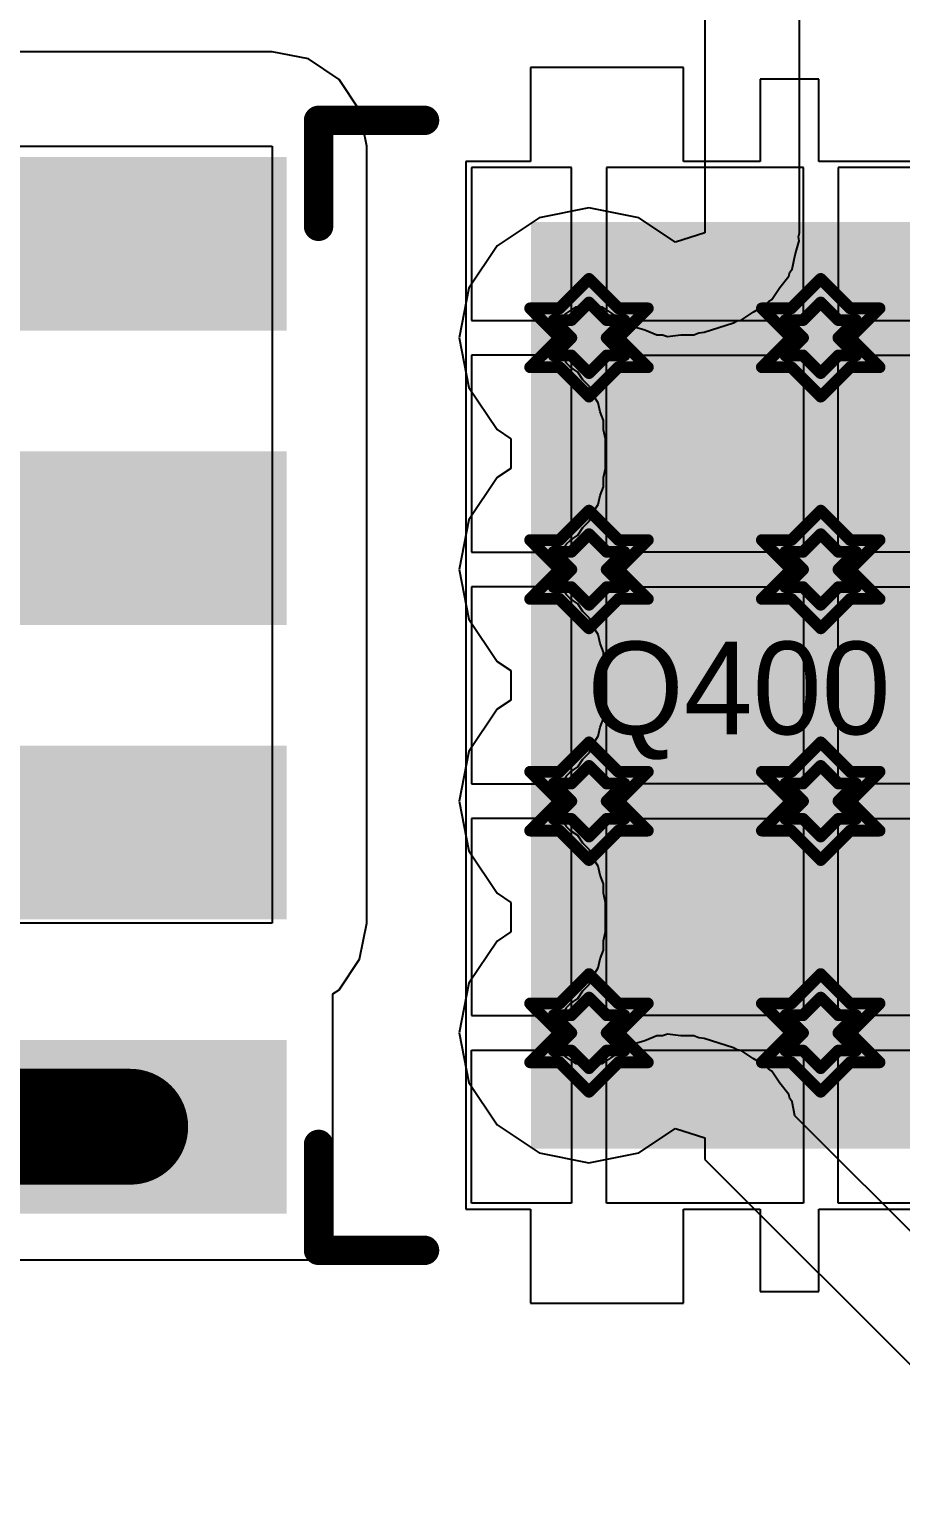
# Model space of a CAD drawing. Header units: millimetres. Extents: x 5 to 399, y 5 to 287.
# Drawn here: x 167.8 to 171.56, y 122.14 to 128.44 of the extents above; entities that cross this region are included whole.
import ezdxf

# ---------------------------------------------------------------- set-up
doc = ezdxf.new("R2010")
doc.units = ezdxf.units.MM
for name, color, linetype in [('DrillDrawing', 1, 'Continuous'), ('MidLayer2', 76, 'Continuous'), ('TopLayer', 1, 'Continuous'), ('TopOverlay', 2, 'Continuous'), ('TopPaste', 8, 'Continuous'), ('TopSolder', 216, 'Continuous')]:
    doc.layers.add(name, color=color, linetype=linetype)

# ---------------------------------------------------------------- blocks, each defined once
blk = doc.blocks.new('PQFN_8_MULTI_209')
at = {"layer": 'TopLayer'}
for p, q in [((-2.2606, 0.7874), (-2.2605, -0.5079)), ((2.2606, -0.508), (2.2606, 0.7874)), ((-2.2605, -0.5079), (-2.6162, -0.5079)), ((-2.6162, -0.5079), (-2.6162, -0.762)), ((2.6162, -0.508), (2.2606, -0.508)), ((2.6162, -0.762), (2.6162, -0.508)), ((-2.6162, -0.762), (-2.2605, -0.762)), ((-2.2605, -0.762), (-2.2605, -1.0922)), ((2.2606, -1.0922), (2.2606, -0.762)), ((2.2606, -0.762), (2.6162, -0.762)), ((-2.2605, -1.0922), (-2.667, -1.0922)), ((-2.667, -1.0922), (-2.667, -1.7526)), ((2.667, -1.0922), (2.2606, -1.0922)), ((2.667, -1.7526), (2.667, -1.0922)), ((-2.667, -1.7526), (-2.2605, -1.7526)), ((-2.2605, -1.7526), (-2.2605, -2.032)), ((2.2605, -2.032), (2.2605, -1.7526)), ((2.2605, -1.7526), (2.667, -1.7526)), ((-2.2605, -2.032), (2.2605, -2.032))]:
    blk.add_line(p, q, dxfattribs=at)
for points in [[(-2, -1.75), (2, -1.75), (-2, 1.75), (2, 1.75)], [(-2.23, -4.1048), (-1.58, -4.1048), (-2.23, -2.8548), (-1.58, -2.8548)], [(-0.96, -4.1048), (-0.31, -4.1048), (-0.96, -2.8548), (-0.31, -2.8548)], [(0.31, -4.1048), (0.96, -4.1048), (0.31, -2.8548), (0.96, -2.8548)], [(2.23, -2.8548), (1.58, -2.8548), (2.23, -4.1048), (1.58, -4.1048)]]:
    blk.add_solid(points, dxfattribs=at)
at = {"layer": 'TopOverlay', "const_width": 0.127}
for points in [[(-2.4384, -2.667), (-2.4384, -2.2098)], [(2.4384, -2.667), (2.4384, -2.2098)], [(-1.9812, -2.667), (-2.4384, -2.667)], [(2.4384, -2.667), (1.9812, -2.667)]]:
    blk.add_lwpolyline(points, dxfattribs=at)
at = {"layer": 'TopOverlay', "const_width": 0.0635}
for points in [[(-2.4701, -2.2098, 1), (-2.4066, -2.2098, 1)], [(2.4066, -2.2098, 1), (2.4701, -2.2098, 1)], [(-2.4701, -2.667, 1), (-2.4066, -2.667, 1)], [(-2.4701, -2.667, 1), (-2.4066, -2.667, 1)], [(-2.013, -2.667, 1), (-1.9494, -2.667, 1)], [(1.9494, -2.667, 1), (2.013, -2.667, 1)], [(2.4066, -2.667, 1), (2.4701, -2.667, 1)], [(2.4066, -2.667, 1), (2.4701, -2.667, 1)]]:
    blk.add_lwpolyline(points, format="xyb", close=True, dxfattribs=at)
at = {"layer": 'TopPaste'}
for p, q in [((-2.2352, 0.425), (-2.2352, -0.425)), ((-1.575, -0.425), (-1.575, 0.425)), ((-1.425, -0.425), (-1.425, 0.425)), ((-0.575, 0.425), (-0.575, -0.425)), ((-0.425, -0.425), (-0.425, 0.425)), ((0.425, 0.425), (0.425, -0.425)), ((0.575, -0.425), (0.575, 0.425)), ((1.425, 0.425), (1.425, -0.425)), ((1.575, -0.425), (1.575, 0.425)), ((2.2352, 0.425), (2.2352, -0.425)), ((-2.2352, -0.425), (-1.575, -0.425)), ((-0.575, -0.425), (-1.425, -0.425)), ((0.425, -0.425), (-0.425, -0.425)), ((1.425, -0.425), (0.575, -0.425)), ((2.2352, -0.425), (1.575, -0.425)), ((-1.575, -0.575), (-2.2352, -0.575)), ((-2.2352, -0.575), (-2.2352, -1.425)), ((-1.575, -1.425), (-1.575, -0.575)), ((-1.425, -0.575), (-0.575, -0.575)), ((-1.425, -1.425), (-1.425, -0.575)), ((-0.575, -0.575), (-0.575, -1.425)), ((-0.425, -0.575), (0.425, -0.575)), ((-0.425, -1.425), (-0.425, -0.575)), ((0.425, -0.575), (0.425, -1.425)), ((0.575, -0.575), (1.425, -0.575)), ((0.575, -1.425), (0.575, -0.575)), ((1.425, -0.575), (1.425, -1.425)), ((1.575, -1.425), (1.575, -0.575)), ((1.575, -0.575), (2.2352, -0.575)), ((2.2352, -0.575), (2.2352, -1.425)), ((-2.2352, -1.425), (-1.575, -1.425)), ((-0.575, -1.425), (-1.425, -1.425)), ((0.425, -1.425), (-0.425, -1.425)), ((1.425, -1.425), (0.575, -1.425)), ((2.2352, -1.425), (1.575, -1.425)), ((-1.575, -1.575), (-2.2352, -1.575)), ((-2.2352, -1.575), (-2.2352, -2.0066)), ((-1.575, -2.0066), (-1.575, -1.575)), ((-0.575, -1.575), (-1.425, -1.575)), ((-1.425, -1.575), (-1.425, -2.0066)), ((-0.575, -2.0066), (-0.575, -1.575)), ((0.425, -1.575), (-0.425, -1.575)), ((-0.425, -1.575), (-0.425, -2.0066)), ((0.425, -2.0066), (0.425, -1.575)), ((1.425, -1.575), (0.575, -1.575)), ((0.575, -1.575), (0.575, -2.0066)), ((1.425, -2.0066), (1.425, -1.575)), ((1.575, -2.0066), (1.575, -1.575)), ((1.575, -1.575), (2.2352, -1.575)), ((2.2352, -1.575), (2.2352, -2.0066)), ((-2.2352, -2.0066), (-1.575, -2.0066)), ((-1.425, -2.0066), (-0.575, -2.0066)), ((-0.425, -2.0066), (0.425, -2.0066)), ((0.575, -2.0066), (1.425, -2.0066)), ((2.2352, -2.0066), (1.575, -2.0066))]:
    blk.add_line(p, q, dxfattribs=at)
for points in [[(-2.2, -4.0748), (-1.61, -4.0748), (-2.2, -2.8848), (-1.61, -2.8848)], [(-0.93, -4.0748), (-0.34, -4.0748), (-0.93, -2.8848), (-0.34, -2.8848)], [(0.34, -4.0748), (0.93, -4.0748), (0.34, -2.8848), (0.93, -2.8848)], [(2.2, -2.8848), (1.61, -2.8848), (2.2, -4.0748), (1.61, -4.0748)]]:
    blk.add_solid(points, dxfattribs=at)
at = {"layer": 'TopSolder'}
for points in [[(-2, -1.75), (2, -1.75), (-2, 1.75), (2, 1.75)], [(-2.28, -4.1548), (-1.53, -4.1548), (-2.28, -2.8048), (-1.53, -2.8048)], [(-1.01, -4.1548), (-0.26, -4.1548), (-1.01, -2.8048), (-0.26, -2.8048)], [(0.26, -4.1548), (1.01, -4.1548), (0.26, -2.8048), (1.01, -2.8048)], [(2.28, -2.8048), (1.53, -2.8048), (2.28, -4.1548), (1.53, -4.1548)]]:
    blk.add_solid(points, dxfattribs=at)

msp = doc.modelspace()

# ---------------------------------------------------------------- linework, layer by layer
at = {"layer": 'DrillDrawing', "const_width": 0.0508}
for points in [[(170.0854, 127.2382), (170.2124, 127.3652)], [(170.2124, 127.3652), (170.3394, 127.2382)], [(171.0854, 127.2382), (171.2124, 127.3652)], [(171.2124, 127.3652), (171.3394, 127.2382)], [(169.9584, 127.2382), (170.0854, 127.1112)], [(169.9584, 127.2382), (170.0854, 127.2382)], [(170.1362, 127.1874), (170.2124, 127.2636)], [(170.2124, 127.2636), (170.2886, 127.1874)], [(170.3394, 127.2382), (170.4664, 127.2382)], [(170.3394, 127.1112), (170.4664, 127.2382)], [(170.9584, 127.2382), (171.0854, 127.1112)], [(170.9584, 127.2382), (171.0854, 127.2382)], [(171.1362, 127.1874), (171.2124, 127.2636)], [(171.2124, 127.2636), (171.2886, 127.1874)], [(171.3394, 127.2382), (171.4664, 127.2382)], [(171.3394, 127.1112), (171.4664, 127.2382)], [(170.06, 127.1874), (170.1362, 127.1112)], [(170.06, 127.1874), (170.1362, 127.1874)], [(170.2886, 127.1874), (170.3648, 127.1874)], [(170.2886, 127.1112), (170.3648, 127.1874)], [(171.06, 127.1874), (171.1362, 127.1112)], [(171.06, 127.1874), (171.1362, 127.1874)], [(171.2886, 127.1874), (171.3648, 127.1874)], [(171.2886, 127.1112), (171.3648, 127.1874)], [(169.9584, 126.9842), (170.0854, 127.1112)], [(170.06, 127.035), (170.1362, 127.1112)], [(170.2886, 127.1112), (170.3648, 127.035)], [(170.3394, 127.1112), (170.4664, 126.9842)], [(170.9584, 126.9842), (171.0854, 127.1112)], [(171.06, 127.035), (171.1362, 127.1112)], [(171.2886, 127.1112), (171.3648, 127.035)], [(171.3394, 127.1112), (171.4664, 126.9842)], [(170.06, 127.035), (170.1362, 127.035)], [(170.1362, 127.035), (170.2124, 126.9588)], [(170.2124, 126.9588), (170.2886, 127.035)], [(170.2886, 127.035), (170.3648, 127.035)], [(171.06, 127.035), (171.1362, 127.035)], [(171.1362, 127.035), (171.2124, 126.9588)], [(171.2124, 126.9588), (171.2886, 127.035)], [(171.2886, 127.035), (171.3648, 127.035)], [(169.9584, 126.9842), (170.0854, 126.9842)], [(170.0854, 126.9842), (170.2124, 126.8572)], [(170.2124, 126.8572), (170.3394, 126.9842)], [(170.3394, 126.9842), (170.4664, 126.9842)], [(170.9584, 126.9842), (171.0854, 126.9842)], [(171.0854, 126.9842), (171.2124, 126.8572)], [(171.2124, 126.8572), (171.3394, 126.9842)], [(171.3394, 126.9842), (171.4664, 126.9842)], [(170.0854, 126.2382), (170.2124, 126.3652)], [(170.2124, 126.3652), (170.3394, 126.2382)], [(171.0854, 126.2382), (171.2124, 126.3652)], [(171.2124, 126.3652), (171.3394, 126.2382)], [(169.9584, 126.2382), (170.0854, 126.1112)], [(169.9584, 126.2382), (170.0854, 126.2382)], [(170.1362, 126.1874), (170.2124, 126.2636)], [(170.2124, 126.2636), (170.2886, 126.1874)], [(170.3394, 126.2382), (170.4664, 126.2382)], [(170.3394, 126.1112), (170.4664, 126.2382)], [(170.9584, 126.2382), (171.0854, 126.1112)], [(170.9584, 126.2382), (171.0854, 126.2382)], [(171.1362, 126.1874), (171.2124, 126.2636)], [(171.2124, 126.2636), (171.2886, 126.1874)], [(171.3394, 126.2382), (171.4664, 126.2382)], [(171.3394, 126.1112), (171.4664, 126.2382)], [(170.06, 126.1874), (170.1362, 126.1112)], [(170.06, 126.1874), (170.1362, 126.1874)], [(170.2886, 126.1874), (170.3648, 126.1874)], [(170.2886, 126.1112), (170.3648, 126.1874)], [(171.06, 126.1874), (171.1362, 126.1112)], [(171.06, 126.1874), (171.1362, 126.1874)], [(171.2886, 126.1874), (171.3648, 126.1874)], [(171.2886, 126.1112), (171.3648, 126.1874)], [(169.9584, 125.9842), (170.0854, 126.1112)], [(170.06, 126.035), (170.1362, 126.1112)], [(170.2886, 126.1112), (170.3648, 126.035)], [(170.3394, 126.1112), (170.4664, 125.9842)], [(170.9584, 125.9842), (171.0854, 126.1112)], [(171.06, 126.035), (171.1362, 126.1112)], [(171.2886, 126.1112), (171.3648, 126.035)], [(171.3394, 126.1112), (171.4664, 125.9842)], [(170.06, 126.035), (170.1362, 126.035)], [(170.1362, 126.035), (170.2124, 125.9588)], [(170.2124, 125.9588), (170.2886, 126.035)], [(170.2886, 126.035), (170.3648, 126.035)], [(171.06, 126.035), (171.1362, 126.035)], [(171.1362, 126.035), (171.2124, 125.9588)], [(171.2124, 125.9588), (171.2886, 126.035)], [(171.2886, 126.035), (171.3648, 126.035)], [(169.9584, 125.9842), (170.0854, 125.9842)], [(170.0854, 125.9842), (170.2124, 125.8572)], [(170.2124, 125.8572), (170.3394, 125.9842)], [(170.3394, 125.9842), (170.4664, 125.9842)], [(170.9584, 125.9842), (171.0854, 125.9842)], [(171.0854, 125.9842), (171.2124, 125.8572)], [(171.2124, 125.8572), (171.3394, 125.9842)], [(171.3394, 125.9842), (171.4664, 125.9842)], [(170.0854, 125.2382), (170.2124, 125.3652)], [(170.2124, 125.3652), (170.3394, 125.2382)], [(171.0854, 125.2382), (171.2124, 125.3652)], [(171.2124, 125.3652), (171.3394, 125.2382)], [(169.9584, 125.2382), (170.0854, 125.1112)], [(169.9584, 125.2382), (170.0854, 125.2382)], [(170.1362, 125.1874), (170.2124, 125.2636)], [(170.2124, 125.2636), (170.2886, 125.1874)], [(170.3394, 125.2382), (170.4664, 125.2382)], [(170.3394, 125.1112), (170.4664, 125.2382)], [(170.9584, 125.2382), (171.0854, 125.1112)], [(170.9584, 125.2382), (171.0854, 125.2382)], [(171.1362, 125.1874), (171.2124, 125.2636)], [(171.2124, 125.2636), (171.2886, 125.1874)], [(171.3394, 125.2382), (171.4664, 125.2382)], [(171.3394, 125.1112), (171.4664, 125.2382)], [(170.06, 125.1874), (170.1362, 125.1112)], [(170.06, 125.1874), (170.1362, 125.1874)], [(170.2886, 125.1874), (170.3648, 125.1874)], [(170.2886, 125.1112), (170.3648, 125.1874)], [(171.06, 125.1874), (171.1362, 125.1112)], [(171.06, 125.1874), (171.1362, 125.1874)], [(171.2886, 125.1874), (171.3648, 125.1874)], [(171.2886, 125.1112), (171.3648, 125.1874)], [(169.9584, 124.9842), (170.0854, 125.1112)], [(170.06, 125.035), (170.1362, 125.1112)], [(170.2886, 125.1112), (170.3648, 125.035)], [(170.3394, 125.1112), (170.4664, 124.9842)], [(170.9584, 124.9842), (171.0854, 125.1112)], [(171.06, 125.035), (171.1362, 125.1112)], [(171.2886, 125.1112), (171.3648, 125.035)], [(171.3394, 125.1112), (171.4664, 124.9842)], [(170.06, 125.035), (170.1362, 125.035)], [(170.1362, 125.035), (170.2124, 124.9588)], [(170.2124, 124.9588), (170.2886, 125.035)], [(170.2886, 125.035), (170.3648, 125.035)], [(171.06, 125.035), (171.1362, 125.035)], [(171.1362, 125.035), (171.2124, 124.9588)], [(171.2124, 124.9588), (171.2886, 125.035)], [(171.2886, 125.035), (171.3648, 125.035)], [(169.9584, 124.9842), (170.0854, 124.9842)], [(170.0854, 124.9842), (170.2124, 124.8572)], [(170.2124, 124.8572), (170.3394, 124.9842)], [(170.3394, 124.9842), (170.4664, 124.9842)], [(170.9584, 124.9842), (171.0854, 124.9842)], [(171.0854, 124.9842), (171.2124, 124.8572)], [(171.2124, 124.8572), (171.3394, 124.9842)], [(171.3394, 124.9842), (171.4664, 124.9842)], [(170.0854, 124.2382), (170.2124, 124.3652)], [(170.2124, 124.3652), (170.3394, 124.2382)], [(171.0854, 124.2382), (171.2124, 124.3652)], [(171.2124, 124.3652), (171.3394, 124.2382)], [(170.1362, 124.1874), (170.2124, 124.2636)], [(170.2124, 124.2636), (170.2886, 124.1874)], [(171.1362, 124.1874), (171.2124, 124.2636)], [(171.2124, 124.2636), (171.2886, 124.1874)], [(169.9584, 124.2382), (170.0854, 124.1112)], [(169.9584, 124.2382), (170.0854, 124.2382)], [(170.3394, 124.2382), (170.4664, 124.2382)], [(170.3394, 124.1112), (170.4664, 124.2382)], [(170.9584, 124.2382), (171.0854, 124.1112)], [(170.9584, 124.2382), (171.0854, 124.2382)], [(171.3394, 124.2382), (171.4664, 124.2382)], [(171.3394, 124.1112), (171.4664, 124.2382)], [(170.06, 124.1874), (170.1362, 124.1112)], [(170.06, 124.1874), (170.1362, 124.1874)], [(170.2886, 124.1874), (170.3648, 124.1874)], [(170.2886, 124.1112), (170.3648, 124.1874)], [(171.06, 124.1874), (171.1362, 124.1112)], [(171.06, 124.1874), (171.1362, 124.1874)], [(171.2886, 124.1874), (171.3648, 124.1874)], [(171.2886, 124.1112), (171.3648, 124.1874)], [(169.9584, 123.9842), (170.0854, 124.1112)], [(170.06, 124.035), (170.1362, 124.1112)], [(170.2886, 124.1112), (170.3648, 124.035)], [(170.3394, 124.1112), (170.4664, 123.9842)], [(170.9584, 123.9842), (171.0854, 124.1112)], [(171.06, 124.035), (171.1362, 124.1112)], [(171.2886, 124.1112), (171.3648, 124.035)], [(171.3394, 124.1112), (171.4664, 123.9842)], [(170.06, 124.035), (170.1362, 124.035)], [(170.1362, 124.035), (170.2124, 123.9588)], [(170.2124, 123.9588), (170.2886, 124.035)], [(170.2886, 124.035), (170.3648, 124.035)], [(171.06, 124.035), (171.1362, 124.035)], [(171.1362, 124.035), (171.2124, 123.9588)], [(171.2124, 123.9588), (171.2886, 124.035)], [(171.2886, 124.035), (171.3648, 124.035)], [(169.9584, 123.9842), (170.0854, 123.9842)], [(170.0854, 123.9842), (170.2124, 123.8572)], [(170.2124, 123.8572), (170.3394, 123.9842)], [(170.3394, 123.9842), (170.4664, 123.9842)], [(170.9584, 123.9842), (171.0854, 123.9842)], [(171.0854, 123.9842), (171.2124, 123.8572)], [(171.2124, 123.8572), (171.3394, 123.9842)], [(171.3394, 123.9842), (171.4664, 123.9842)]]:
    msp.add_lwpolyline(points, dxfattribs=at)
at = {"layer": 'DrillDrawing', "const_width": 0.0254}
for points in [[(170.1997, 127.3652, 1), (170.2251, 127.3652, 1)], [(170.1997, 127.3652, 1), (170.2251, 127.3652, 1)], [(171.1997, 127.3652, 1), (171.2251, 127.3652, 1)], [(171.1997, 127.3652, 1), (171.2251, 127.3652, 1)], [(169.9457, 127.2382, 1), (169.9711, 127.2382, 1)], [(169.9457, 127.2382, 1), (169.9711, 127.2382, 1)], [(170.0727, 127.2382, 1), (170.0981, 127.2382, 1)], [(170.0727, 127.2382, 1), (170.0981, 127.2382, 1)], [(170.1997, 127.2636, 1), (170.2251, 127.2636, 1)], [(170.1997, 127.2636, 1), (170.2251, 127.2636, 1)], [(170.3267, 127.2382, 1), (170.3521, 127.2382, 1)], [(170.3267, 127.2382, 1), (170.3521, 127.2382, 1)], [(170.4537, 127.2382, 1), (170.4791, 127.2382, 1)], [(170.4537, 127.2382, 1), (170.4791, 127.2382, 1)], [(170.9457, 127.2382, 1), (170.9711, 127.2382, 1)], [(170.9457, 127.2382, 1), (170.9711, 127.2382, 1)], [(171.0727, 127.2382, 1), (171.0981, 127.2382, 1)], [(171.0727, 127.2382, 1), (171.0981, 127.2382, 1)], [(171.1997, 127.2636, 1), (171.2251, 127.2636, 1)], [(171.1997, 127.2636, 1), (171.2251, 127.2636, 1)], [(171.3267, 127.2382, 1), (171.3521, 127.2382, 1)], [(171.3267, 127.2382, 1), (171.3521, 127.2382, 1)], [(171.4537, 127.2382, 1), (171.4791, 127.2382, 1)], [(171.4537, 127.2382, 1), (171.4791, 127.2382, 1)], [(170.0473, 127.1874, 1), (170.0727, 127.1874, 1)], [(170.0473, 127.1874, 1), (170.0727, 127.1874, 1)], [(170.1235, 127.1874, 1), (170.1489, 127.1874, 1)], [(170.1235, 127.1874, 1), (170.1489, 127.1874, 1)], [(170.2759, 127.1874, 1), (170.3013, 127.1874, 1)], [(170.2759, 127.1874, 1), (170.3013, 127.1874, 1)], [(170.3521, 127.1874, 1), (170.3775, 127.1874, 1)], [(170.3521, 127.1874, 1), (170.3775, 127.1874, 1)], [(171.0473, 127.1874, 1), (171.0727, 127.1874, 1)], [(171.0473, 127.1874, 1), (171.0727, 127.1874, 1)], [(171.1235, 127.1874, 1), (171.1489, 127.1874, 1)], [(171.1235, 127.1874, 1), (171.1489, 127.1874, 1)], [(171.2759, 127.1874, 1), (171.3013, 127.1874, 1)], [(171.2759, 127.1874, 1), (171.3013, 127.1874, 1)], [(171.3521, 127.1874, 1), (171.3775, 127.1874, 1)], [(171.3521, 127.1874, 1), (171.3775, 127.1874, 1)], [(170.0727, 127.1112, 1), (170.0981, 127.1112, 1)], [(170.0727, 127.1112, 1), (170.0981, 127.1112, 1)], [(170.1235, 127.1112, 1), (170.1489, 127.1112, 1)], [(170.1235, 127.1112, 1), (170.1489, 127.1112, 1)], [(170.2759, 127.1112, 1), (170.3013, 127.1112, 1)], [(170.2759, 127.1112, 1), (170.3013, 127.1112, 1)], [(170.3267, 127.1112, 1), (170.3521, 127.1112, 1)], [(170.3267, 127.1112, 1), (170.3521, 127.1112, 1)], [(171.0727, 127.1112, 1), (171.0981, 127.1112, 1)], [(171.0727, 127.1112, 1), (171.0981, 127.1112, 1)], [(171.1235, 127.1112, 1), (171.1489, 127.1112, 1)], [(171.1235, 127.1112, 1), (171.1489, 127.1112, 1)], [(171.2759, 127.1112, 1), (171.3013, 127.1112, 1)], [(171.2759, 127.1112, 1), (171.3013, 127.1112, 1)], [(171.3267, 127.1112, 1), (171.3521, 127.1112, 1)], [(171.3267, 127.1112, 1), (171.3521, 127.1112, 1)], [(170.0473, 127.035, 1), (170.0727, 127.035, 1)], [(170.0473, 127.035, 1), (170.0727, 127.035, 1)], [(170.1235, 127.035, 1), (170.1489, 127.035, 1)], [(170.1235, 127.035, 1), (170.1489, 127.035, 1)], [(170.2759, 127.035, 1), (170.3013, 127.035, 1)], [(170.2759, 127.035, 1), (170.3013, 127.035, 1)], [(170.3521, 127.035, 1), (170.3775, 127.035, 1)], [(170.3521, 127.035, 1), (170.3775, 127.035, 1)], [(171.0473, 127.035, 1), (171.0727, 127.035, 1)], [(171.0473, 127.035, 1), (171.0727, 127.035, 1)], [(171.1235, 127.035, 1), (171.1489, 127.035, 1)], [(171.1235, 127.035, 1), (171.1489, 127.035, 1)], [(171.2759, 127.035, 1), (171.3013, 127.035, 1)], [(171.2759, 127.035, 1), (171.3013, 127.035, 1)], [(171.3521, 127.035, 1), (171.3775, 127.035, 1)], [(171.3521, 127.035, 1), (171.3775, 127.035, 1)], [(169.9457, 126.9842, 1), (169.9711, 126.9842, 1)], [(169.9457, 126.9842, 1), (169.9711, 126.9842, 1)], [(170.0727, 126.9842, 1), (170.0981, 126.9842, 1)], [(170.0727, 126.9842, 1), (170.0981, 126.9842, 1)], [(170.3267, 126.9842, 1), (170.3521, 126.9842, 1)], [(170.3267, 126.9842, 1), (170.3521, 126.9842, 1)], [(170.4537, 126.9842, 1), (170.4791, 126.9842, 1)], [(170.4537, 126.9842, 1), (170.4791, 126.9842, 1)], [(170.9457, 126.9842, 1), (170.9711, 126.9842, 1)], [(170.9457, 126.9842, 1), (170.9711, 126.9842, 1)], [(171.0727, 126.9842, 1), (171.0981, 126.9842, 1)], [(171.0727, 126.9842, 1), (171.0981, 126.9842, 1)], [(171.3267, 126.9842, 1), (171.3521, 126.9842, 1)], [(171.3267, 126.9842, 1), (171.3521, 126.9842, 1)], [(171.4537, 126.9842, 1), (171.4791, 126.9842, 1)], [(171.4537, 126.9842, 1), (171.4791, 126.9842, 1)], [(170.1997, 126.9588, 1), (170.2251, 126.9588, 1)], [(170.1997, 126.9588, 1), (170.2251, 126.9588, 1)], [(171.1997, 126.9588, 1), (171.2251, 126.9588, 1)], [(171.1997, 126.9588, 1), (171.2251, 126.9588, 1)], [(170.1997, 126.8572, 1), (170.2251, 126.8572, 1)], [(170.1997, 126.8572, 1), (170.2251, 126.8572, 1)], [(171.1997, 126.8572, 1), (171.2251, 126.8572, 1)], [(171.1997, 126.8572, 1), (171.2251, 126.8572, 1)], [(170.1997, 126.3652, 1), (170.2251, 126.3652, 1)], [(170.1997, 126.3652, 1), (170.2251, 126.3652, 1)], [(171.1997, 126.3652, 1), (171.2251, 126.3652, 1)], [(171.1997, 126.3652, 1), (171.2251, 126.3652, 1)], [(169.9457, 126.2382, 1), (169.9711, 126.2382, 1)], [(169.9457, 126.2382, 1), (169.9711, 126.2382, 1)], [(170.0727, 126.2382, 1), (170.0981, 126.2382, 1)], [(170.0727, 126.2382, 1), (170.0981, 126.2382, 1)], [(170.1997, 126.2636, 1), (170.2251, 126.2636, 1)], [(170.1997, 126.2636, 1), (170.2251, 126.2636, 1)], [(170.3267, 126.2382, 1), (170.3521, 126.2382, 1)], [(170.3267, 126.2382, 1), (170.3521, 126.2382, 1)], [(170.4537, 126.2382, 1), (170.4791, 126.2382, 1)], [(170.4537, 126.2382, 1), (170.4791, 126.2382, 1)], [(170.9457, 126.2382, 1), (170.9711, 126.2382, 1)], [(170.9457, 126.2382, 1), (170.9711, 126.2382, 1)], [(171.0727, 126.2382, 1), (171.0981, 126.2382, 1)], [(171.0727, 126.2382, 1), (171.0981, 126.2382, 1)], [(171.1997, 126.2636, 1), (171.2251, 126.2636, 1)], [(171.1997, 126.2636, 1), (171.2251, 126.2636, 1)], [(171.3267, 126.2382, 1), (171.3521, 126.2382, 1)], [(171.3267, 126.2382, 1), (171.3521, 126.2382, 1)], [(171.4537, 126.2382, 1), (171.4791, 126.2382, 1)], [(171.4537, 126.2382, 1), (171.4791, 126.2382, 1)], [(170.0473, 126.1874, 1), (170.0727, 126.1874, 1)], [(170.0473, 126.1874, 1), (170.0727, 126.1874, 1)], [(170.1235, 126.1874, 1), (170.1489, 126.1874, 1)], [(170.1235, 126.1874, 1), (170.1489, 126.1874, 1)], [(170.2759, 126.1874, 1), (170.3013, 126.1874, 1)], [(170.2759, 126.1874, 1), (170.3013, 126.1874, 1)], [(170.3521, 126.1874, 1), (170.3775, 126.1874, 1)], [(170.3521, 126.1874, 1), (170.3775, 126.1874, 1)], [(171.0473, 126.1874, 1), (171.0727, 126.1874, 1)], [(171.0473, 126.1874, 1), (171.0727, 126.1874, 1)], [(171.1235, 126.1874, 1), (171.1489, 126.1874, 1)], [(171.1235, 126.1874, 1), (171.1489, 126.1874, 1)], [(171.2759, 126.1874, 1), (171.3013, 126.1874, 1)], [(171.2759, 126.1874, 1), (171.3013, 126.1874, 1)], [(171.3521, 126.1874, 1), (171.3775, 126.1874, 1)], [(171.3521, 126.1874, 1), (171.3775, 126.1874, 1)], [(170.0727, 126.1112, 1), (170.0981, 126.1112, 1)], [(170.0727, 126.1112, 1), (170.0981, 126.1112, 1)], [(170.1235, 126.1112, 1), (170.1489, 126.1112, 1)], [(170.1235, 126.1112, 1), (170.1489, 126.1112, 1)], [(170.2759, 126.1112, 1), (170.3013, 126.1112, 1)], [(170.2759, 126.1112, 1), (170.3013, 126.1112, 1)], [(170.3267, 126.1112, 1), (170.3521, 126.1112, 1)], [(170.3267, 126.1112, 1), (170.3521, 126.1112, 1)], [(171.0727, 126.1112, 1), (171.0981, 126.1112, 1)], [(171.0727, 126.1112, 1), (171.0981, 126.1112, 1)], [(171.1235, 126.1112, 1), (171.1489, 126.1112, 1)], [(171.1235, 126.1112, 1), (171.1489, 126.1112, 1)], [(171.2759, 126.1112, 1), (171.3013, 126.1112, 1)], [(171.2759, 126.1112, 1), (171.3013, 126.1112, 1)], [(171.3267, 126.1112, 1), (171.3521, 126.1112, 1)], [(171.3267, 126.1112, 1), (171.3521, 126.1112, 1)], [(170.0473, 126.035, 1), (170.0727, 126.035, 1)], [(170.0473, 126.035, 1), (170.0727, 126.035, 1)], [(170.1235, 126.035, 1), (170.1489, 126.035, 1)], [(170.1235, 126.035, 1), (170.1489, 126.035, 1)], [(170.2759, 126.035, 1), (170.3013, 126.035, 1)], [(170.2759, 126.035, 1), (170.3013, 126.035, 1)], [(170.3521, 126.035, 1), (170.3775, 126.035, 1)], [(170.3521, 126.035, 1), (170.3775, 126.035, 1)], [(171.0473, 126.035, 1), (171.0727, 126.035, 1)], [(171.0473, 126.035, 1), (171.0727, 126.035, 1)], [(171.1235, 126.035, 1), (171.1489, 126.035, 1)], [(171.1235, 126.035, 1), (171.1489, 126.035, 1)], [(171.2759, 126.035, 1), (171.3013, 126.035, 1)], [(171.2759, 126.035, 1), (171.3013, 126.035, 1)], [(171.3521, 126.035, 1), (171.3775, 126.035, 1)], [(171.3521, 126.035, 1), (171.3775, 126.035, 1)], [(169.9457, 125.9842, 1), (169.9711, 125.9842, 1)], [(169.9457, 125.9842, 1), (169.9711, 125.9842, 1)], [(170.0727, 125.9842, 1), (170.0981, 125.9842, 1)], [(170.0727, 125.9842, 1), (170.0981, 125.9842, 1)], [(170.3267, 125.9842, 1), (170.3521, 125.9842, 1)], [(170.3267, 125.9842, 1), (170.3521, 125.9842, 1)], [(170.4537, 125.9842, 1), (170.4791, 125.9842, 1)], [(170.4537, 125.9842, 1), (170.4791, 125.9842, 1)], [(170.9457, 125.9842, 1), (170.9711, 125.9842, 1)], [(170.9457, 125.9842, 1), (170.9711, 125.9842, 1)], [(171.0727, 125.9842, 1), (171.0981, 125.9842, 1)], [(171.0727, 125.9842, 1), (171.0981, 125.9842, 1)], [(171.3267, 125.9842, 1), (171.3521, 125.9842, 1)], [(171.3267, 125.9842, 1), (171.3521, 125.9842, 1)], [(171.4537, 125.9842, 1), (171.4791, 125.9842, 1)], [(171.4537, 125.9842, 1), (171.4791, 125.9842, 1)], [(170.1997, 125.9588, 1), (170.2251, 125.9588, 1)], [(170.1997, 125.9588, 1), (170.2251, 125.9588, 1)], [(171.1997, 125.9588, 1), (171.2251, 125.9588, 1)], [(171.1997, 125.9588, 1), (171.2251, 125.9588, 1)], [(170.1997, 125.8572, 1), (170.2251, 125.8572, 1)], [(170.1997, 125.8572, 1), (170.2251, 125.8572, 1)], [(171.1997, 125.8572, 1), (171.2251, 125.8572, 1)], [(171.1997, 125.8572, 1), (171.2251, 125.8572, 1)], [(170.1997, 125.3652, 1), (170.2251, 125.3652, 1)], [(170.1997, 125.3652, 1), (170.2251, 125.3652, 1)], [(171.1997, 125.3652, 1), (171.2251, 125.3652, 1)], [(171.1997, 125.3652, 1), (171.2251, 125.3652, 1)], [(169.9457, 125.2382, 1), (169.9711, 125.2382, 1)], [(169.9457, 125.2382, 1), (169.9711, 125.2382, 1)], [(170.0727, 125.2382, 1), (170.0981, 125.2382, 1)], [(170.0727, 125.2382, 1), (170.0981, 125.2382, 1)], [(170.1997, 125.2636, 1), (170.2251, 125.2636, 1)], [(170.1997, 125.2636, 1), (170.2251, 125.2636, 1)], [(170.3267, 125.2382, 1), (170.3521, 125.2382, 1)], [(170.3267, 125.2382, 1), (170.3521, 125.2382, 1)], [(170.4537, 125.2382, 1), (170.4791, 125.2382, 1)], [(170.4537, 125.2382, 1), (170.4791, 125.2382, 1)], [(170.9457, 125.2382, 1), (170.9711, 125.2382, 1)], [(170.9457, 125.2382, 1), (170.9711, 125.2382, 1)], [(171.0727, 125.2382, 1), (171.0981, 125.2382, 1)], [(171.0727, 125.2382, 1), (171.0981, 125.2382, 1)], [(171.1997, 125.2636, 1), (171.2251, 125.2636, 1)], [(171.1997, 125.2636, 1), (171.2251, 125.2636, 1)], [(171.3267, 125.2382, 1), (171.3521, 125.2382, 1)], [(171.3267, 125.2382, 1), (171.3521, 125.2382, 1)], [(171.4537, 125.2382, 1), (171.4791, 125.2382, 1)], [(171.4537, 125.2382, 1), (171.4791, 125.2382, 1)], [(170.0473, 125.1874, 1), (170.0727, 125.1874, 1)], [(170.0473, 125.1874, 1), (170.0727, 125.1874, 1)], [(170.1235, 125.1874, 1), (170.1489, 125.1874, 1)], [(170.1235, 125.1874, 1), (170.1489, 125.1874, 1)], [(170.2759, 125.1874, 1), (170.3013, 125.1874, 1)], [(170.2759, 125.1874, 1), (170.3013, 125.1874, 1)], [(170.3521, 125.1874, 1), (170.3775, 125.1874, 1)], [(170.3521, 125.1874, 1), (170.3775, 125.1874, 1)], [(171.0473, 125.1874, 1), (171.0727, 125.1874, 1)], [(171.0473, 125.1874, 1), (171.0727, 125.1874, 1)], [(171.1235, 125.1874, 1), (171.1489, 125.1874, 1)], [(171.1235, 125.1874, 1), (171.1489, 125.1874, 1)], [(171.2759, 125.1874, 1), (171.3013, 125.1874, 1)], [(171.2759, 125.1874, 1), (171.3013, 125.1874, 1)], [(171.3521, 125.1874, 1), (171.3775, 125.1874, 1)], [(171.3521, 125.1874, 1), (171.3775, 125.1874, 1)], [(170.0727, 125.1112, 1), (170.0981, 125.1112, 1)], [(170.0727, 125.1112, 1), (170.0981, 125.1112, 1)], [(170.1235, 125.1112, 1), (170.1489, 125.1112, 1)], [(170.1235, 125.1112, 1), (170.1489, 125.1112, 1)], [(170.2759, 125.1112, 1), (170.3013, 125.1112, 1)], [(170.2759, 125.1112, 1), (170.3013, 125.1112, 1)], [(170.3267, 125.1112, 1), (170.3521, 125.1112, 1)], [(170.3267, 125.1112, 1), (170.3521, 125.1112, 1)], [(171.0727, 125.1112, 1), (171.0981, 125.1112, 1)], [(171.0727, 125.1112, 1), (171.0981, 125.1112, 1)], [(171.1235, 125.1112, 1), (171.1489, 125.1112, 1)], [(171.1235, 125.1112, 1), (171.1489, 125.1112, 1)], [(171.2759, 125.1112, 1), (171.3013, 125.1112, 1)], [(171.2759, 125.1112, 1), (171.3013, 125.1112, 1)], [(171.3267, 125.1112, 1), (171.3521, 125.1112, 1)], [(171.3267, 125.1112, 1), (171.3521, 125.1112, 1)], [(170.0473, 125.035, 1), (170.0727, 125.035, 1)], [(170.0473, 125.035, 1), (170.0727, 125.035, 1)], [(170.1235, 125.035, 1), (170.1489, 125.035, 1)], [(170.1235, 125.035, 1), (170.1489, 125.035, 1)], [(170.2759, 125.035, 1), (170.3013, 125.035, 1)], [(170.2759, 125.035, 1), (170.3013, 125.035, 1)], [(170.3521, 125.035, 1), (170.3775, 125.035, 1)], [(170.3521, 125.035, 1), (170.3775, 125.035, 1)], [(171.0473, 125.035, 1), (171.0727, 125.035, 1)], [(171.0473, 125.035, 1), (171.0727, 125.035, 1)], [(171.1235, 125.035, 1), (171.1489, 125.035, 1)], [(171.1235, 125.035, 1), (171.1489, 125.035, 1)], [(171.2759, 125.035, 1), (171.3013, 125.035, 1)], [(171.2759, 125.035, 1), (171.3013, 125.035, 1)], [(171.3521, 125.035, 1), (171.3775, 125.035, 1)], [(171.3521, 125.035, 1), (171.3775, 125.035, 1)], [(169.9457, 124.9842, 1), (169.9711, 124.9842, 1)], [(169.9457, 124.9842, 1), (169.9711, 124.9842, 1)], [(170.0727, 124.9842, 1), (170.0981, 124.9842, 1)], [(170.0727, 124.9842, 1), (170.0981, 124.9842, 1)], [(170.1997, 124.9588, 1), (170.2251, 124.9588, 1)], [(170.1997, 124.9588, 1), (170.2251, 124.9588, 1)], [(170.3267, 124.9842, 1), (170.3521, 124.9842, 1)], [(170.3267, 124.9842, 1), (170.3521, 124.9842, 1)], [(170.4537, 124.9842, 1), (170.4791, 124.9842, 1)], [(170.4537, 124.9842, 1), (170.4791, 124.9842, 1)], [(170.9457, 124.9842, 1), (170.9711, 124.9842, 1)], [(170.9457, 124.9842, 1), (170.9711, 124.9842, 1)], [(171.0727, 124.9842, 1), (171.0981, 124.9842, 1)], [(171.0727, 124.9842, 1), (171.0981, 124.9842, 1)], [(171.1997, 124.9588, 1), (171.2251, 124.9588, 1)], [(171.1997, 124.9588, 1), (171.2251, 124.9588, 1)], [(171.3267, 124.9842, 1), (171.3521, 124.9842, 1)], [(171.3267, 124.9842, 1), (171.3521, 124.9842, 1)], [(171.4537, 124.9842, 1), (171.4791, 124.9842, 1)], [(171.4537, 124.9842, 1), (171.4791, 124.9842, 1)], [(170.1997, 124.8572, 1), (170.2251, 124.8572, 1)], [(170.1997, 124.8572, 1), (170.2251, 124.8572, 1)], [(171.1997, 124.8572, 1), (171.2251, 124.8572, 1)], [(171.1997, 124.8572, 1), (171.2251, 124.8572, 1)], [(170.1997, 124.3652, 1), (170.2251, 124.3652, 1)], [(170.1997, 124.3652, 1), (170.2251, 124.3652, 1)], [(171.1997, 124.3652, 1), (171.2251, 124.3652, 1)], [(171.1997, 124.3652, 1), (171.2251, 124.3652, 1)], [(170.1997, 124.2636, 1), (170.2251, 124.2636, 1)], [(170.1997, 124.2636, 1), (170.2251, 124.2636, 1)], [(171.1997, 124.2636, 1), (171.2251, 124.2636, 1)], [(171.1997, 124.2636, 1), (171.2251, 124.2636, 1)], [(169.9457, 124.2382, 1), (169.9711, 124.2382, 1)], [(169.9457, 124.2382, 1), (169.9711, 124.2382, 1)], [(170.0727, 124.2382, 1), (170.0981, 124.2382, 1)], [(170.0727, 124.2382, 1), (170.0981, 124.2382, 1)], [(170.3267, 124.2382, 1), (170.3521, 124.2382, 1)], [(170.3267, 124.2382, 1), (170.3521, 124.2382, 1)], [(170.4537, 124.2382, 1), (170.4791, 124.2382, 1)], [(170.4537, 124.2382, 1), (170.4791, 124.2382, 1)], [(170.9457, 124.2382, 1), (170.9711, 124.2382, 1)], [(170.9457, 124.2382, 1), (170.9711, 124.2382, 1)], [(171.0727, 124.2382, 1), (171.0981, 124.2382, 1)], [(171.0727, 124.2382, 1), (171.0981, 124.2382, 1)], [(171.3267, 124.2382, 1), (171.3521, 124.2382, 1)], [(171.3267, 124.2382, 1), (171.3521, 124.2382, 1)], [(171.4537, 124.2382, 1), (171.4791, 124.2382, 1)], [(171.4537, 124.2382, 1), (171.4791, 124.2382, 1)], [(170.0473, 124.1874, 1), (170.0727, 124.1874, 1)], [(170.0473, 124.1874, 1), (170.0727, 124.1874, 1)], [(170.1235, 124.1874, 1), (170.1489, 124.1874, 1)], [(170.1235, 124.1874, 1), (170.1489, 124.1874, 1)], [(170.2759, 124.1874, 1), (170.3013, 124.1874, 1)], [(170.2759, 124.1874, 1), (170.3013, 124.1874, 1)], [(170.3521, 124.1874, 1), (170.3775, 124.1874, 1)], [(170.3521, 124.1874, 1), (170.3775, 124.1874, 1)], [(171.0473, 124.1874, 1), (171.0727, 124.1874, 1)], [(171.0473, 124.1874, 1), (171.0727, 124.1874, 1)], [(171.1235, 124.1874, 1), (171.1489, 124.1874, 1)], [(171.1235, 124.1874, 1), (171.1489, 124.1874, 1)], [(171.2759, 124.1874, 1), (171.3013, 124.1874, 1)], [(171.2759, 124.1874, 1), (171.3013, 124.1874, 1)], [(171.3521, 124.1874, 1), (171.3775, 124.1874, 1)], [(171.3521, 124.1874, 1), (171.3775, 124.1874, 1)], [(170.0727, 124.1112, 1), (170.0981, 124.1112, 1)], [(170.0727, 124.1112, 1), (170.0981, 124.1112, 1)], [(170.1235, 124.1112, 1), (170.1489, 124.1112, 1)], [(170.1235, 124.1112, 1), (170.1489, 124.1112, 1)], [(170.2759, 124.1112, 1), (170.3013, 124.1112, 1)], [(170.2759, 124.1112, 1), (170.3013, 124.1112, 1)], [(170.3267, 124.1112, 1), (170.3521, 124.1112, 1)], [(170.3267, 124.1112, 1), (170.3521, 124.1112, 1)], [(171.0727, 124.1112, 1), (171.0981, 124.1112, 1)], [(171.0727, 124.1112, 1), (171.0981, 124.1112, 1)], [(171.1235, 124.1112, 1), (171.1489, 124.1112, 1)], [(171.1235, 124.1112, 1), (171.1489, 124.1112, 1)], [(171.2759, 124.1112, 1), (171.3013, 124.1112, 1)], [(171.2759, 124.1112, 1), (171.3013, 124.1112, 1)], [(171.3267, 124.1112, 1), (171.3521, 124.1112, 1)], [(171.3267, 124.1112, 1), (171.3521, 124.1112, 1)], [(170.0473, 124.035, 1), (170.0727, 124.035, 1)], [(170.0473, 124.035, 1), (170.0727, 124.035, 1)], [(170.1235, 124.035, 1), (170.1489, 124.035, 1)], [(170.1235, 124.035, 1), (170.1489, 124.035, 1)], [(170.2759, 124.035, 1), (170.3013, 124.035, 1)], [(170.2759, 124.035, 1), (170.3013, 124.035, 1)], [(170.3521, 124.035, 1), (170.3775, 124.035, 1)], [(170.3521, 124.035, 1), (170.3775, 124.035, 1)], [(171.0473, 124.035, 1), (171.0727, 124.035, 1)], [(171.0473, 124.035, 1), (171.0727, 124.035, 1)], [(171.1235, 124.035, 1), (171.1489, 124.035, 1)], [(171.1235, 124.035, 1), (171.1489, 124.035, 1)], [(171.2759, 124.035, 1), (171.3013, 124.035, 1)], [(171.2759, 124.035, 1), (171.3013, 124.035, 1)], [(171.3521, 124.035, 1), (171.3775, 124.035, 1)], [(171.3521, 124.035, 1), (171.3775, 124.035, 1)], [(169.9457, 123.9842, 1), (169.9711, 123.9842, 1)], [(169.9457, 123.9842, 1), (169.9711, 123.9842, 1)], [(170.0727, 123.9842, 1), (170.0981, 123.9842, 1)], [(170.0727, 123.9842, 1), (170.0981, 123.9842, 1)], [(170.1997, 123.9588, 1), (170.2251, 123.9588, 1)], [(170.1997, 123.9588, 1), (170.2251, 123.9588, 1)], [(170.3267, 123.9842, 1), (170.3521, 123.9842, 1)], [(170.3267, 123.9842, 1), (170.3521, 123.9842, 1)], [(170.4537, 123.9842, 1), (170.4791, 123.9842, 1)], [(170.4537, 123.9842, 1), (170.4791, 123.9842, 1)], [(170.9457, 123.9842, 1), (170.9711, 123.9842, 1)], [(170.9457, 123.9842, 1), (170.9711, 123.9842, 1)], [(171.0727, 123.9842, 1), (171.0981, 123.9842, 1)], [(171.0727, 123.9842, 1), (171.0981, 123.9842, 1)], [(171.1997, 123.9588, 1), (171.2251, 123.9588, 1)], [(171.1997, 123.9588, 1), (171.2251, 123.9588, 1)], [(171.3267, 123.9842, 1), (171.3521, 123.9842, 1)], [(171.3267, 123.9842, 1), (171.3521, 123.9842, 1)], [(171.4537, 123.9842, 1), (171.4791, 123.9842, 1)], [(171.4537, 123.9842, 1), (171.4791, 123.9842, 1)], [(170.1997, 123.8572, 1), (170.2251, 123.8572, 1)], [(170.1997, 123.8572, 1), (170.2251, 123.8572, 1)], [(171.1997, 123.8572, 1), (171.2251, 123.8572, 1)], [(171.1997, 123.8572, 1), (171.2251, 123.8572, 1)]]:
    msp.add_lwpolyline(points, format="xyb", close=True, dxfattribs=at)
at = {"layer": 'MidLayer2'}
for p, q in [((170.7124, 136.932), (170.7124, 127.5641)), ((171.1202, 127.5641), (171.1202, 131.6056)), ((169.9978, 127.6293), (169.8159, 127.5077)), ((170.2124, 127.672), (169.9978, 127.6293)), ((170.427, 127.6293), (170.2124, 127.672)), ((170.5854, 127.5234), (170.427, 127.6293)), ((170.7124, 127.5641), (170.5854, 127.5234)), ((171.1169, 127.5472), (171.1202, 127.5641)), ((169.8159, 127.5077), (169.6943, 127.3258)), ((171.1015, 127.4697), (171.1188, 127.5302)), ((171.1188, 127.5302), (171.1169, 127.5472)), ((171.0892, 127.408), (171.1015, 127.4697)), ((171.0357, 127.328), (171.0749, 127.3772)), ((171.0749, 127.3772), (171.0797, 127.3937)), ((171.0797, 127.3937), (171.0892, 127.408)), ((169.6943, 127.3258), (169.6516, 127.1112)), ((171.0008, 127.2757), (171.0357, 127.328)), ((170.1569, 127.2451), (170.2124, 127.2561)), ((170.2124, 127.2561), (170.2679, 127.2451)), ((170.9208, 127.2222), (170.9758, 127.2527)), ((170.9758, 127.2527), (170.9865, 127.2662)), ((170.9865, 127.2662), (171.0008, 127.2757)), ((170.0785, 127.1667), (170.1099, 127.2137)), ((170.1099, 127.2137), (170.1569, 127.2451)), ((170.2679, 127.2451), (170.3588, 127.1843)), ((170.3588, 127.1843), (170.3803, 127.1754)), ((170.8366, 127.1756), (170.8516, 127.1839)), ((170.8516, 127.1839), (170.8685, 127.1873)), ((170.8685, 127.1873), (170.9208, 127.2222)), ((170.0675, 127.1112), (170.0785, 127.1667)), ((170.3803, 127.1754), (170.3986, 127.1609)), ((170.3986, 127.1609), (170.4533, 127.1452)), ((170.4533, 127.1452), (170.5058, 127.1234)), ((170.5058, 127.1234), (170.5291, 127.1234)), ((170.5291, 127.1234), (170.5515, 127.117)), ((170.5515, 127.117), (170.6081, 127.1234)), ((170.6081, 127.1234), (170.665, 127.1234)), ((170.665, 127.1234), (170.6865, 127.1324)), ((170.6865, 127.1324), (170.7096, 127.135)), ((170.7096, 127.135), (170.8366, 127.1756)), ((169.6516, 127.1112), (169.6943, 126.8966)), ((170.0785, 127.0557), (170.0675, 127.1112)), ((170.115, 127.0011), (170.0785, 127.0557)), ((170.1307, 126.9854), (170.115, 127.0011)), ((170.1641, 126.9631), (170.1307, 126.9854)), ((170.1864, 126.9297), (170.1641, 126.9631)), ((169.6943, 126.8966), (169.8159, 126.7147)), ((170.2148, 126.9013), (170.1864, 126.9297)), ((170.2302, 126.8642), (170.2148, 126.9013)), ((170.2525, 126.8308), (170.2302, 126.8642)), ((170.2603, 126.7914), (170.2525, 126.8308)), ((170.2757, 126.7543), (170.2603, 126.7914)), ((170.2757, 126.7141), (170.2757, 126.7543)), ((169.8159, 126.7147), (169.8757, 126.6747)), ((170.2835, 126.6747), (170.2757, 126.7141)), ((169.8757, 126.6747), (169.8757, 126.5477)), ((170.2835, 126.5477), (170.2835, 126.6747)), ((169.8159, 126.5077), (169.6943, 126.3258)), ((169.8757, 126.5477), (169.8159, 126.5077)), ((170.2757, 126.5083), (170.2835, 126.5477)), ((170.2757, 126.4681), (170.2757, 126.5083)), ((170.2525, 126.3916), (170.2603, 126.431)), ((170.2603, 126.431), (170.2757, 126.4681)), ((170.2302, 126.3582), (170.2525, 126.3916)), ((169.6943, 126.3258), (169.6516, 126.1112)), ((170.1864, 126.2927), (170.2148, 126.3211)), ((170.2148, 126.3211), (170.2302, 126.3582)), ((170.1307, 126.237), (170.1641, 126.2593)), ((170.1641, 126.2593), (170.1864, 126.2927)), ((170.0785, 126.1667), (170.115, 126.2213)), ((170.115, 126.2213), (170.1307, 126.237)), ((170.0675, 126.1112), (170.0785, 126.1667)), ((169.6516, 126.1112), (169.6943, 125.8966)), ((170.0785, 126.0557), (170.0675, 126.1112)), ((170.115, 126.0011), (170.0785, 126.0557)), ((170.1307, 125.9854), (170.115, 126.0011)), ((170.1641, 125.9631), (170.1307, 125.9854)), ((170.1864, 125.9297), (170.1641, 125.9631)), ((170.2148, 125.9013), (170.1864, 125.9297)), ((169.6943, 125.8966), (169.8159, 125.7147)), ((170.2302, 125.8642), (170.2148, 125.9013)), ((170.2525, 125.8308), (170.2302, 125.8642)), ((170.2603, 125.7914), (170.2525, 125.8308)), ((170.2757, 125.7543), (170.2603, 125.7914)), ((170.2757, 125.7141), (170.2757, 125.7543)), ((169.8159, 125.7147), (169.8757, 125.6747)), ((169.8757, 125.6747), (169.8757, 125.5477)), ((170.2835, 125.6747), (170.2757, 125.7141)), ((170.2835, 125.5477), (170.2835, 125.6747)), ((169.8757, 125.5477), (169.8159, 125.5077)), ((170.2757, 125.5083), (170.2835, 125.5477)), ((169.8159, 125.5077), (169.6943, 125.3258)), ((170.2757, 125.4681), (170.2757, 125.5083)), ((170.2525, 125.3916), (170.2603, 125.431)), ((170.2603, 125.431), (170.2757, 125.4681)), ((170.2148, 125.3211), (170.2302, 125.3582)), ((170.2302, 125.3582), (170.2525, 125.3916)), ((169.6943, 125.3258), (169.6516, 125.1112)), ((170.1864, 125.2927), (170.2148, 125.3211)), ((170.115, 125.2213), (170.1307, 125.237)), ((170.1307, 125.237), (170.1641, 125.2593)), ((170.1641, 125.2593), (170.1864, 125.2927)), ((170.0785, 125.1667), (170.115, 125.2213)), ((169.6516, 125.1112), (169.6943, 124.8966)), ((170.0675, 125.1112), (170.0785, 125.1667)), ((170.0785, 125.0557), (170.0675, 125.1112)), ((170.115, 125.0011), (170.0785, 125.0557)), ((170.1307, 124.9854), (170.115, 125.0011)), ((170.1641, 124.9631), (170.1307, 124.9854)), ((170.1864, 124.9297), (170.1641, 124.9631)), ((170.2148, 124.9013), (170.1864, 124.9297)), ((169.6943, 124.8966), (169.8159, 124.7147)), ((170.2302, 124.8642), (170.2148, 124.9013)), ((170.2525, 124.8308), (170.2302, 124.8642)), ((170.2603, 124.7914), (170.2525, 124.8308)), ((170.2757, 124.7543), (170.2603, 124.7914)), ((170.2757, 124.7141), (170.2757, 124.7543)), ((169.8159, 124.7147), (169.8757, 124.6747)), ((169.8757, 124.6747), (169.8757, 124.5477)), ((170.2835, 124.6747), (170.2757, 124.7141)), ((170.2835, 124.5477), (170.2835, 124.6747)), ((169.8757, 124.5477), (169.8159, 124.5077)), ((170.2757, 124.5083), (170.2835, 124.5477)), ((169.8159, 124.5077), (169.6943, 124.3258)), ((170.2757, 124.4681), (170.2757, 124.5083)), ((170.2525, 124.3916), (170.2603, 124.431)), ((170.2603, 124.431), (170.2757, 124.4681)), ((170.2148, 124.3211), (170.2302, 124.3582)), ((170.2302, 124.3582), (170.2525, 124.3916)), ((169.6943, 124.3258), (169.6516, 124.1112)), ((170.1641, 124.2593), (170.1864, 124.2927)), ((170.1864, 124.2927), (170.2148, 124.3211)), ((170.115, 124.2213), (170.1307, 124.237)), ((170.1307, 124.237), (170.1641, 124.2593)), ((170.0675, 124.1112), (170.0785, 124.1667)), ((170.0785, 124.1667), (170.115, 124.2213)), ((169.6516, 124.1112), (169.6943, 123.8966)), ((170.0785, 124.0557), (170.0675, 124.1112)), ((170.5058, 124.0989), (170.4533, 124.0772)), ((170.5291, 124.0989), (170.5058, 124.0989)), ((170.5515, 124.1054), (170.5291, 124.0989)), ((170.6081, 124.0989), (170.5515, 124.1054)), ((170.665, 124.0989), (170.6081, 124.0989)), ((170.6865, 124.09), (170.665, 124.0989)), ((170.1099, 124.0087), (170.0785, 124.0557)), ((170.3588, 124.038), (170.2679, 123.9773)), ((170.3803, 124.047), (170.3588, 124.038)), ((170.3986, 124.0615), (170.3803, 124.047)), ((170.4533, 124.0772), (170.3986, 124.0615)), ((170.7096, 124.0874), (170.6865, 124.09)), ((170.8366, 124.0468), (170.7096, 124.0874)), ((170.8516, 124.0385), (170.8366, 124.0468)), ((170.8685, 124.0351), (170.8516, 124.0385)), ((170.9208, 124.0001), (170.8685, 124.0351)), ((170.1569, 123.9773), (170.1099, 124.0087)), ((170.2124, 123.9662), (170.1569, 123.9773)), ((170.2679, 123.9773), (170.2124, 123.9662)), ((170.9758, 123.9697), (170.9208, 124.0001)), ((170.9865, 123.9562), (170.9758, 123.9697)), ((171.0008, 123.9467), (170.9865, 123.9562)), ((171.0357, 123.8944), (171.0008, 123.9467)), ((169.6943, 123.8966), (169.8159, 123.7147)), ((171.0749, 123.8451), (171.0357, 123.8944)), ((171.0797, 123.8287), (171.0749, 123.8451)), ((171.0892, 123.8144), (171.0797, 123.8287)), ((171.1014, 123.7529), (171.0892, 123.8144)), ((174.0847, 120.7696), (171.1014, 123.7529)), ((169.8159, 123.7147), (169.9978, 123.5931)), ((170.427, 123.5931), (170.5854, 123.6989)), ((170.5854, 123.6989), (170.7124, 123.6583)), ((170.7124, 123.6583), (170.7124, 123.5652)), ((169.9978, 123.5931), (170.2124, 123.5504)), ((170.2124, 123.5504), (170.427, 123.5931)), ((170.7124, 123.5652), (173.9158, 120.3618))]:
    msp.add_line(p, q, dxfattribs=at)
at = {"layer": 'TopLayer'}
for p, q in [((168.8452, 128.3458), (166.5592, 128.3458)), ((169.0013, 128.3148), (168.8452, 128.3458)), ((169.1336, 128.2264), (169.0013, 128.3148)), ((169.222, 128.0941), (169.1336, 128.2264)), ((169.253, 127.938), (169.222, 128.0941)), ((166.5592, 127.938), (168.8452, 127.938)), ((168.8452, 127.938), (168.8452, 124.5852)), ((169.253, 124.5852), (169.253, 127.938)), ((168.8452, 124.5852), (166.5592, 124.5852)), ((169.222, 124.4291), (169.253, 124.5852)), ((169.1336, 124.2968), (169.222, 124.4291)), ((169.1076, 124.2795), (169.1336, 124.2968)), ((169.1076, 123.1312), (169.1076, 124.2795)), ((167.3576, 123.1312), (169.1076, 123.1312))]:
    msp.add_line(p, q, dxfattribs=at)
at = {"layer": 'TopLayer', "const_width": 0.5}
msp.add_lwpolyline([(167.1788, 123.7062), (168.2326, 123.7062)], dxfattribs=at)
at = {"layer": 'TopLayer', "const_width": 0.25}
msp.add_lwpolyline([(168.1076, 123.7062, 1), (168.3576, 123.7062, 1)], format="xyb", close=True, dxfattribs=at)

# ---------------------------------------------------------------- block references
at = {"rotation": 270}
msp.add_blockref('PQFN_8_MULTI_209', (171.7124, 125.6112), dxfattribs=at)

# ---------------------------------------------------------------- texts
at = {"layer": 'TopOverlay'}
msp.add_text('Q400', height=0.4, dxfattribs=at).set_placement((170.2054, 125.3998))

doc.saveas('drawing.dxf')
